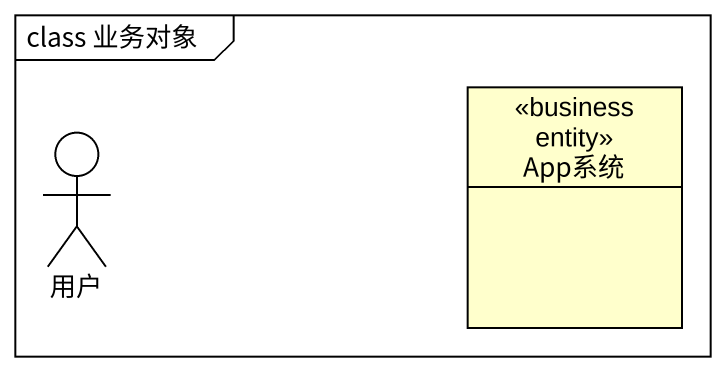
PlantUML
@startuml
mainframe class 业务对象
allowmixing
hide circle
hide empty members
class App系统 <<business entity>>
actor 用户
@enduml
